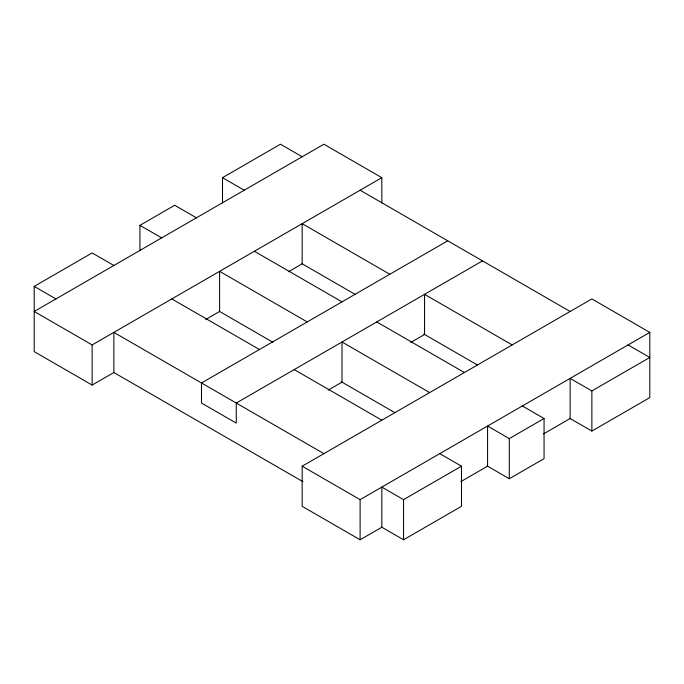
<?xml version="1.0" encoding="UTF-8"?>
<svg xmlns="http://www.w3.org/2000/svg" width="684" height="684" viewBox="0 0 684 684"><rect width="100%" height="100%" fill="white"/><g stroke="black" fill="none" stroke-linecap="round" stroke-linejoin="round"><path stroke-width="1.03" d="M323.891 453.637L113.869 332.381L113.869 372.523L92.135 385.066L34.2 351.619L34.2 286.391L92.135 252.935L113.869 265.478M139.938 250.695L139.938 225.344L174.702 205.268L196.428 217.811M222.505 203.028L222.505 177.678L280.44 144.221L302.166 156.764M381.834 177.678L323.891 144.221L34.2 311.476L92.135 344.924L381.834 177.678L381.834 203.028M205.816 319.437L219.607 311.476L219.607 271.334L307.236 321.933M288.383 271.77L302.166 263.81L302.166 223.668L389.803 274.258M447.738 240.811L201.498 382.98L201.498 403.047L236.262 423.114L236.262 403.047L482.502 260.878M328.209 390.102L342 382.142L342 342L429.629 392.59M410.776 342.436L424.559 334.476L424.559 294.334L512.196 344.924M381.398 526.979L403.56 539.779L461.495 506.322L461.495 466.189L403.56 499.636L381.834 487.094L381.834 527.236L360.109 539.779L302.166 506.322L302.166 466.189L591.865 298.934L649.8 332.381L649.8 397.609L591.865 431.065L569.704 418.266M302.166 466.189L360.109 499.636L649.8 332.381M460.913 481.579L487.572 466.189L487.572 426.046L509.298 438.589L544.062 418.514L544.062 458.656L509.298 478.732L487.136 465.932M543.481 433.912L570.131 418.522L570.131 378.38L591.865 390.923L649.8 357.467L628.074 344.924M360.109 190.22L570.131 311.476M222.505 177.678L244.231 190.22M301.918 263.665L355.475 294.582M423.806 334.031L477.364 364.957M254.371 251.267L342 301.858M376.764 321.933L464.393 372.523M522.337 405.971L544.062 418.514M139.938 225.344L161.663 237.887M219.35 311.331L272.907 342.248M341.239 381.706L394.796 412.623M171.804 298.934L259.441 349.524M294.197 369.599L381.834 420.19M439.769 453.637L461.495 466.189M34.2 286.391L55.926 298.934M113.612 372.378L302.909 481.664M591.865 390.923L591.865 431.065M509.298 438.589L509.298 478.732M403.56 499.636L403.56 539.779M360.109 499.636L360.109 539.779M92.135 344.924L92.135 385.066"/></g></svg>
